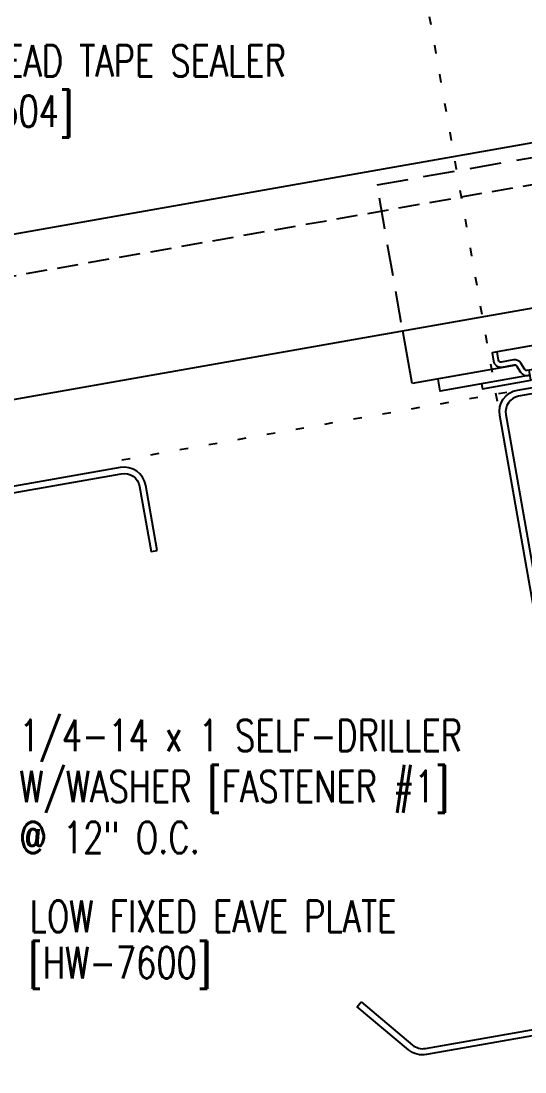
# Model space of a CAD drawing. Header units: inches. Extents: x -1 to 44.3, y 6.7 to 42.1.
# Drawn here: x 27.74 to 33.73, y 17.8 to 30.31 of the extents above; entities that cross this region are included whole.
import ezdxf

# ---------------------------------------------------------------- set-up
doc = ezdxf.new("R2010")
doc.units = ezdxf.units.IN
doc.header["$MEASUREMENT"] = 0
for name, pattern in [('DOT', [0.25, 0, -0.25]), ('HIDDEN', [0.375, 0.25, -0.125]), ('HIDDEN2', [0.1875, 0.125, -0.0625])]:
    doc.linetypes.add(name, pattern=pattern)
for name, color, linetype in [('clip', 5, 'Continuous'), ('DIM', 2, 'Continuous'), ('PANEL', 11, 'Continuous'), ('STLA', 10, 'Continuous'), ('TEXT', 2, 'Continuous')]:
    doc.layers.add(name, color=color, linetype=linetype)
doc.styles.add('TEXT1', font='ROMANS.shx', dxfattribs={"width": 0.75, "height": 0.375})

# ---------------------------------------------------------------- blocks, each defined once
blk = doc.blocks.new('A$C612A22A5')
at = {"layer": 'clip'}
for points in [[(-1.376, 0.083), (-1.376, 0.023), (-0.789, 0.023), (-0.789, 0.143), (-0.814, 0.143, -0.303371), (-0.838, 0.159), (-0.873, 0.244, 0.30332), (-0.953, 0.297), (-1.103, 0.297, -0.41421), (-1.129, 0.323), (-1.129, 0.423), (-1.189, 0.423), (-1.189, 0.323, 0.414221), (-1.103, 0.237), (-0.953, 0.237, -0.303367), (-0.929, 0.221), (-0.894, 0.136, 0.30332), (-0.814, 0.083), (-0.789, 0.083), (-1.876, 0.083), (-1.876, 0.227)], [(1.299, 0.083), (1.299, 0.023), (0.711, 0.023), (0.711, 0.143), (0.736, 0.143, 0.303371), (0.76, 0.159), (0.795, 0.244, -0.30332), (0.875, 0.297), (1.025, 0.297, 0.41421), (1.051, 0.323), (1.051, 0.423), (1.111, 0.423), (1.111, 0.323, -0.414221), (1.025, 0.237), (0.875, 0.237, 0.303367), (0.851, 0.221), (0.816, 0.136, -0.30332), (0.736, 0.083), (0.711, 0.083), (1.799, 0.083), (1.799, 0.227)]]:
    blk.add_lwpolyline(points, format="xyb", dxfattribs=at)
for points in [[(1.051, 0.423), (-1.129, 0.423)], [(0.711, 0.143), (-0.789, 0.143)], [(-0.439, 0.023), (-0.789, 0.023)], [(0.361, 0.023), (-0.439, 0.023)], [(0.711, 0.023), (0.361, 0.023)]]:
    blk.add_lwpolyline(points, dxfattribs=at)
blk = doc.blocks.new('dsc-HW-504')
at = {"layer": 'TEXT', "style": 'TEXT1', "width": 0.75}
for s, p in [('TRI-BEAD TAPE SEALER', (0, 0)), ('[HW-504]', (0, -0.6))]:
    blk.add_text(s, height=0.375, dxfattribs=at).set_placement(p)
at = {"layer": 'TEXT', "style": 'TEXT1', "flags": 1}
for tag, p in [('COLOR', (0, -1.2)), ('CALC', (0, -1.2)), ('OPT1', (0, -1.2)), ('OPT2', (0, -1.2)), ('OPT3', (0, -1.2)), ('GAGE', (0, -1.2)), ('SHPLN', (0, -1.2)), ('PART', (0, -1.2)), ('DESCRIPTION', (0, -1.2)), ('MULTIPLE', (0, -1.2)), ('SPARE1', (0, -1.8)), ('SPARE2', (0, -1.8)), ('SPARE3', (0, -1.8)), ('SPARE4', (0, -1.8)), ('SPARE5', (0, -1.8)), ('SPARE6', (0, -1.8)), ('SPARE7', (0, -1.8)), ('SPARE8', (0, -1.8)), ('SPARE9', (0, -1.8)), ('SPARE10', (0, -1.8))]:
    blk.add_attdef(tag, p, '', height=0.375, dxfattribs=at)
blk = doc.blocks.new('FD-F1')
at = {"style": 'TEXT1', "width": 0.75}
blk.add_attdef('COLOR', (0.0047, -0.4962), '', height=0.0938, dxfattribs=at)
at = {"layer": 'TEXT', "style": 'TEXT1', "width": 0.75}
for s, p in [('1/4-14 x 1 SELF-DRILLER', (0.0047, -0.0408)), ('W/WASHER [FASTENER #1]', (0.0047, -0.1926))]:
    blk.add_text(s, height=0.09375, dxfattribs=at).set_placement(p)
blk.add_attdef('(QUANTITY)', (0.0047, -0.3444), '', height=0.0938, dxfattribs=at)

msp = doc.modelspace()

# ---------------------------------------------------------------- linework, layer by layer
at = {"layer": 'clip', "linetype": 'HIDDEN', "ltscale": 1.5}
for p, q in [((31.97165, 28.35623), (36.20633, 29.10291)), ((32.2603, 26.71922), (31.97165, 28.35623))]:
    msp.add_line(p, q, dxfattribs=at)
at = {"layer": 'clip'}
for p, q in [((32.38888, 25.99002), (32.27799, 26.61891)), ((33.62599, 26.20816), (32.38888, 25.99002))]:
    msp.add_line(p, q, dxfattribs=at)
at = {"layer": 'DIM', "linetype": 'DOT'}
for p, q in [((32.53172, 30.70688), (33.43394, 25.59015)), ((28.93551, 25.08287), (41.56221, 27.30929))]:
    msp.add_line(p, q, dxfattribs=at)
at = {"layer": 'PANEL'}
for p, q in [((20.32907, 26.48192), (40.98753, 30.12457)), ((20.66595, 24.5714), (41.32928, 28.2149))]:
    msp.add_line(p, q, dxfattribs=at)
at = {"layer": 'PANEL', "color": 8, "linetype": 'HIDDEN2', "ltscale": 2}
msp.add_line((20.41439, 25.99809), (41.07284, 29.64073), dxfattribs=at)
at = {"layer": 'STLA'}
for points in [[(31.78315, 18.62936), (32.39424, 18.11658, 0.22169466), (32.54733, 18.07556), (34.50762, 18.42122, 0.41421356), (34.65971, 18.63843), (34.01065, 22.31944), (33.43057, 25.60922, -0.41421356), (33.64326, 25.91297), (35.35735, 26.21521, -0.22169466), (35.57142, 26.15785), (36.18252, 25.64508), (36.1345, 25.58785), (35.5234, 26.10063, 0.22169466), (35.37032, 26.14164), (33.65623, 25.8394, 0.41421356), (33.50414, 25.62219), (34.08422, 22.33241), (34.73328, 18.6514, -0.41421356), (34.52059, 18.34765), (32.5603, 18.002, -0.22169466), (32.34623, 18.05936), (31.73513, 18.57213)], [(29.35604, 24.00269), (29.21924, 24.77852, 0.41421356), (28.91549, 24.99121), (24.46634, 24.20671, 0.36397023), (24.24967, 23.94849), (24.24967, 16.4307, 0.41421356), (24.51187, 16.1685), (28.98747, 16.1685, 0.41421356), (29.24967, 16.4307), (29.24967, 17.2185), (29.17497, 17.2185), (29.17497, 16.4307, -0.41421356), (28.98747, 16.2432), (24.51187, 16.2432, -0.41421356), (24.32437, 16.4307), (24.32437, 23.94849, -0.36397023), (24.47931, 24.13314), (28.92847, 24.91765, -0.41421356), (29.14568, 24.76555), (29.28248, 23.98972)]]:
    msp.add_lwpolyline(points, format="xyb", close=True, dxfattribs=at)

# ---------------------------------------------------------------- block references
at = {"layer": 'clip', "color": 54, "rotation": 9.999999999999824}
msp.add_blockref('A$C612A22A5', (34.58407, 26.14607), dxfattribs=at)
at = {"layer": 'TEXT'}
msp.add_blockref('dsc-HW-504', (26.42688, 29.64601), dxfattribs=at)
at = {"layer": 'TEXT', "xscale": 4, "yscale": 4, "zscale": 4}
msp.add_blockref('FD-F1', (27.6962, 21.77737), dxfattribs=at).add_auto_attribs({'(QUANTITY)': '@ 12" O.C.'})

# ---------------------------------------------------------------- texts
at = {"layer": 'TEXT', "style": 'TEXT1', "width": 0.75}
for s, p in [('LOW FIXED EAVE PLATE', (27.83875, 19.4604)), ('[HW-7600]', (27.8265, 18.90933))]:
    msp.add_text(s, height=0.375, dxfattribs=at).set_placement(p)

doc.saveas('drawing.dxf')
